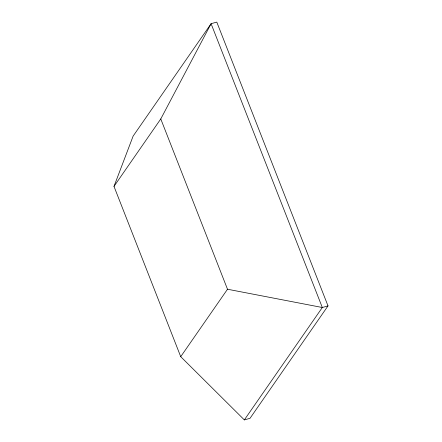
<?xml version="1.0" encoding="UTF-8"?>
<svg xmlns="http://www.w3.org/2000/svg" width="442" height="442" viewBox="0 0 442 442"><rect width="100%" height="100%" fill="white"/><g stroke="black" fill="none" stroke-linecap="round" stroke-linejoin="round"><path stroke-width="0.66" d="M113.992 186.391L133.125 136.097L211.088 23.702L216.79 22.1L328.008 305.903L250.039 418.298L244.343 419.9L180.723 356.672L113.992 186.391L160.772 118.948L211.088 23.702L322.312 307.505L244.343 419.9M180.723 356.672L227.503 289.234L160.772 118.948M328.008 305.903L322.312 307.505L227.503 289.234"/></g></svg>
